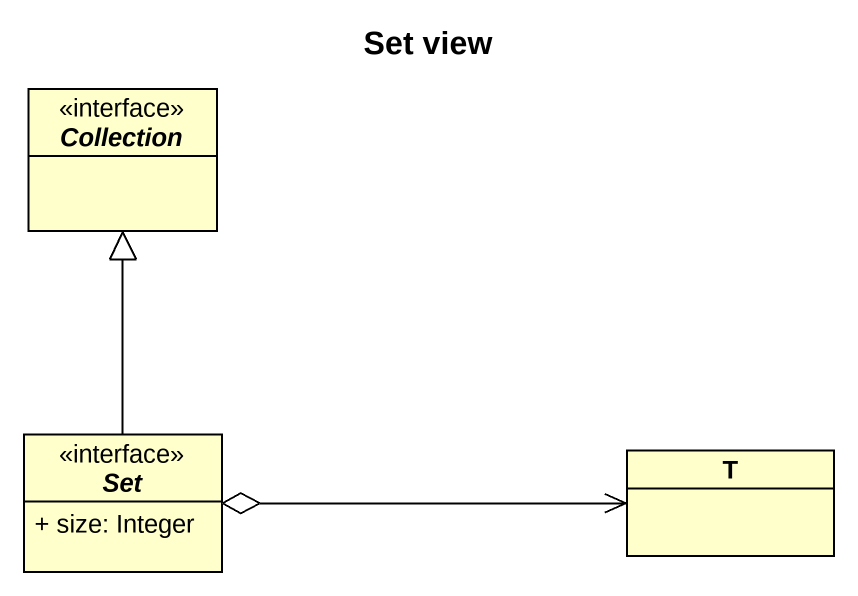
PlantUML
@startuml
title Set view
hide circle
hide empty members
skinparam classAttributeIconSize 0
interface Collection
interface "Set" as Set_ {
  + size: Integer
}
class T
Set_ -up-|> Collection
Set_ o-right-> T
@enduml
